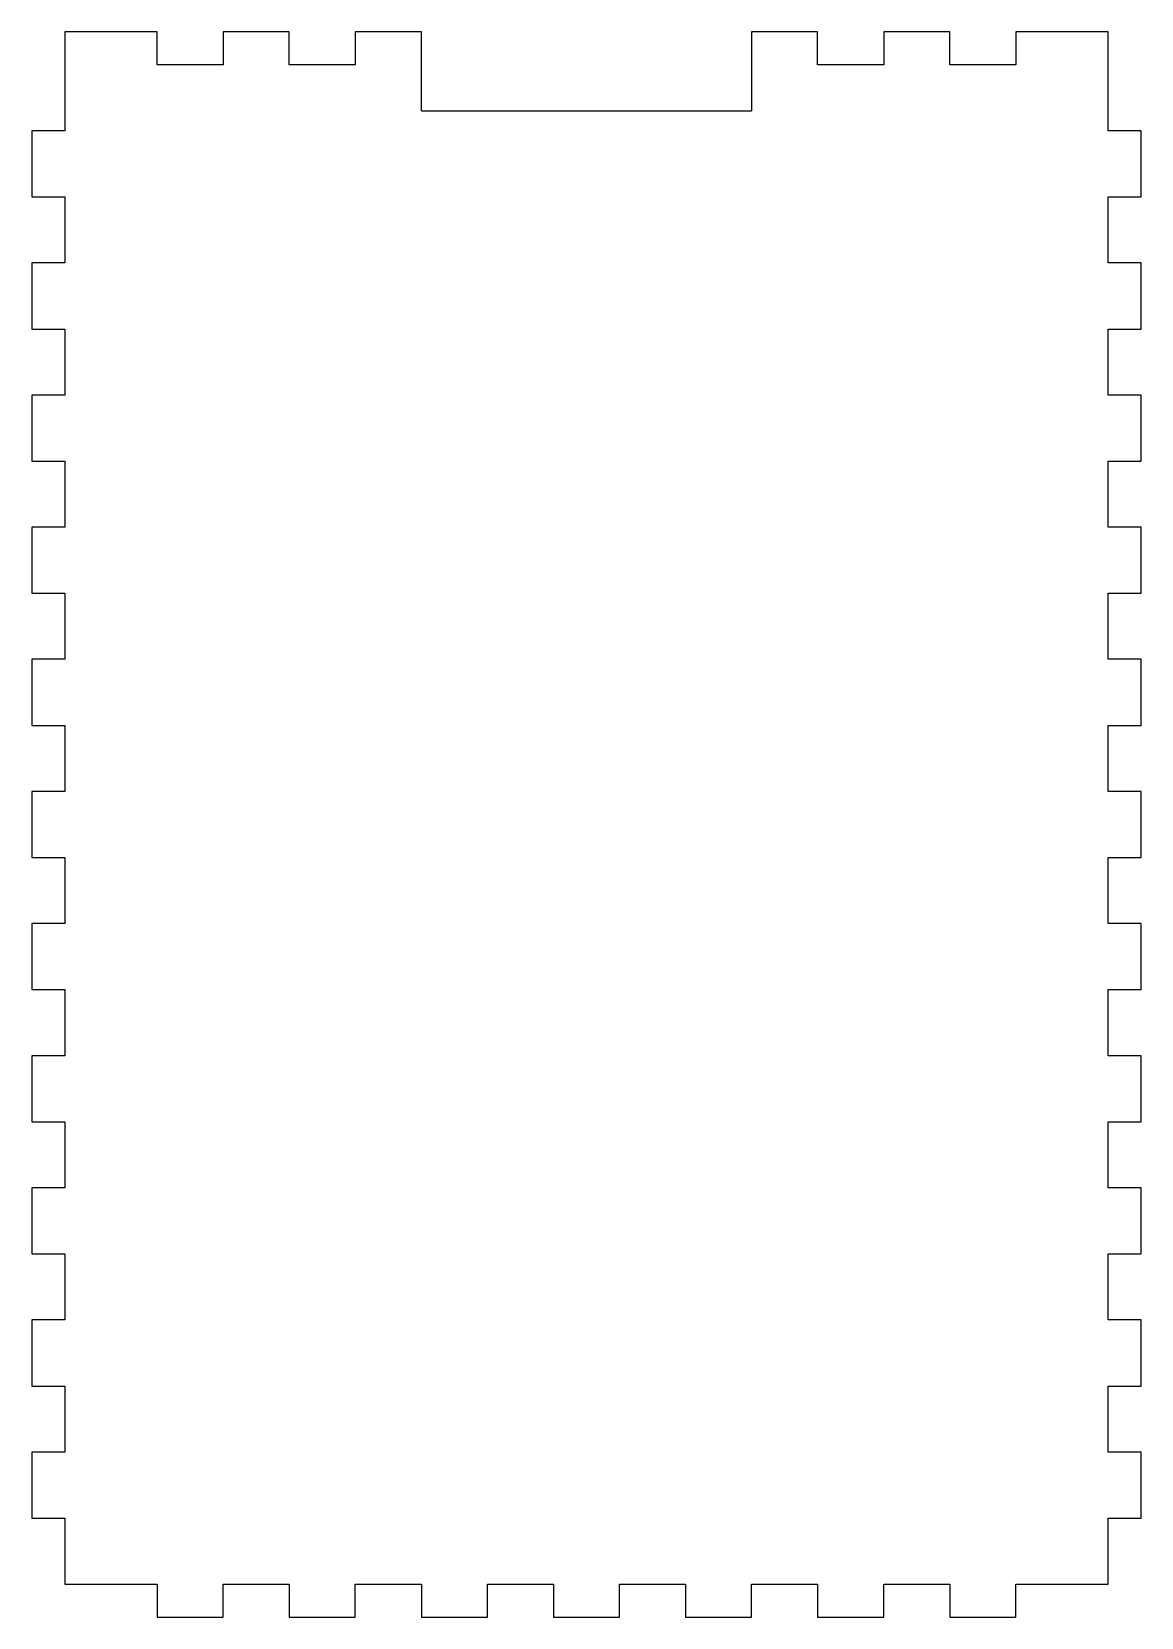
# Model space of a CAD drawing. Header units: millimetres. Extents: x 171 to 338, y 10 to 250.
import ezdxf

# ---------------------------------------------------------------- set-up
doc = ezdxf.new("R2010")
doc.units = ezdxf.units.MM

msp = doc.modelspace()

# ---------------------------------------------------------------- linework, layer by layer
at = {"color": 7, "linetype": 'Continuous', "lineweight": 25}
for p, q in [((175.5, 249.999), (175.5, 235)), ((189.5, 249.999), (175.5, 249.999)), ((189.5, 245), (189.5, 249.999)), ((199.5, 249.999), (199.5, 245)), ((209.5, 249.999), (199.5, 249.999)), ((209.5, 245), (209.5, 249.999)), ((219.499, 249.999), (219.499, 245)), ((229.5, 249.999), (219.499, 249.999)), ((229.5, 237.999), (229.5, 249.999)), ((279.499, 249.999), (279.499, 237.999)), ((289.5, 249.999), (279.499, 249.999)), ((289.5, 245), (289.5, 249.999)), ((299.5, 249.999), (299.5, 245)), ((309.5, 249.999), (299.5, 249.999)), ((309.5, 245), (309.5, 249.999)), ((319.5, 249.999), (319.5, 245)), ((333.5, 249.999), (319.5, 249.999)), ((333.5, 235), (333.5, 249.999)), ((199.5, 245), (189.5, 245)), ((219.499, 245), (209.5, 245)), ((299.5, 245), (289.5, 245)), ((319.5, 245), (309.5, 245)), ((229.5, 237.999), (279.499, 237.999)), ((170.501, 235), (170.501, 225.001)), ((175.5, 235), (170.501, 235)), ((338.5, 235), (333.5, 235)), ((338.5, 225.001), (338.5, 235)), ((170.501, 225.001), (175.5, 225.001)), ((175.5, 225.001), (175.5, 215)), ((333.5, 225.001), (338.5, 225.001)), ((333.5, 215), (333.5, 225.001)), ((170.501, 215), (170.501, 205)), ((175.5, 215), (170.501, 215)), ((338.5, 215), (333.5, 215)), ((338.5, 205), (338.5, 215)), ((170.501, 205), (175.5, 205)), ((175.5, 205), (175.5, 195.001)), ((333.5, 205), (338.5, 205)), ((333.5, 195.001), (333.5, 205)), ((170.501, 195.001), (170.501, 185)), ((175.5, 195.001), (170.501, 195.001)), ((338.5, 195.001), (333.5, 195.001)), ((338.5, 185), (338.5, 195.001)), ((170.501, 185), (175.5, 185)), ((175.5, 185), (175.5, 175)), ((333.5, 185), (338.5, 185)), ((333.5, 175), (333.5, 185)), ((170.501, 175), (170.501, 165.001)), ((175.5, 175), (170.501, 175)), ((338.5, 175), (333.5, 175)), ((338.5, 165.001), (338.5, 175)), ((170.501, 165.001), (175.5, 165.001)), ((175.5, 165.001), (175.5, 155)), ((333.5, 165.001), (338.5, 165.001)), ((333.5, 155), (333.5, 165.001)), ((170.501, 155), (170.501, 145)), ((175.5, 155), (170.501, 155)), ((338.5, 155), (333.5, 155)), ((338.5, 145), (338.5, 155)), ((170.501, 145), (175.5, 145)), ((175.5, 145), (175.5, 135)), ((333.5, 145), (338.5, 145)), ((333.5, 135), (333.5, 145)), ((170.501, 135), (170.501, 125)), ((175.5, 135), (170.501, 135)), ((338.5, 135), (333.5, 135)), ((338.5, 125), (338.5, 135)), ((170.501, 125), (175.5, 125)), ((175.5, 125), (175.5, 115)), ((333.5, 125), (338.5, 125)), ((333.5, 115), (333.5, 125)), ((170.501, 115), (170.501, 105)), ((175.5, 115), (170.501, 115)), ((338.5, 115), (333.5, 115)), ((338.5, 105), (338.5, 115)), ((170.501, 105), (175.5, 105)), ((175.5, 105), (175.5, 94.9992)), ((333.5, 105), (338.5, 105)), ((333.5, 94.9992), (333.5, 105)), ((170.501, 94.9992), (170.501, 85)), ((175.5, 94.9992), (170.501, 94.9992)), ((338.5, 94.9992), (333.5, 94.9992)), ((338.5, 85), (338.5, 94.9992)), ((170.501, 85), (175.5, 85)), ((175.5, 85), (175.5, 74.9999)), ((333.5, 85), (338.5, 85)), ((333.5, 74.9999), (333.5, 85)), ((170.501, 74.9999), (170.501, 65.0007)), ((175.5, 74.9999), (170.501, 74.9999)), ((338.5, 74.9999), (333.5, 74.9999)), ((338.5, 65.0007), (338.5, 74.9999)), ((170.501, 65.0007), (175.5, 65.0007)), ((175.5, 65.0007), (175.5, 55.0002)), ((333.5, 65.0007), (338.5, 65.0007)), ((333.5, 55.0002), (333.5, 65.0007)), ((170.501, 55.0002), (170.501, 45)), ((175.5, 55.0002), (170.501, 55.0002)), ((338.5, 55.0002), (333.5, 55.0002)), ((338.5, 45), (338.5, 55.0002)), ((170.501, 45), (175.5, 45)), ((175.5, 45), (175.5, 35.0008)), ((333.5, 45), (338.5, 45)), ((333.5, 35.0008), (333.5, 45)), ((170.501, 35.0008), (170.501, 25.0004)), ((175.5, 35.0008), (170.501, 35.0008)), ((338.5, 35.0008), (333.5, 35.0008)), ((338.5, 25.0004), (338.5, 35.0008)), ((170.501, 25.0004), (175.5, 25.0004)), ((175.5, 25.0004), (175.5, 14.9999)), ((333.5, 25.0004), (338.5, 25.0004)), ((333.5, 14.9999), (333.5, 25.0004)), ((175.5, 14.9999), (189.5, 14.9999)), ((189.5, 14.9999), (189.5, 10.0004)), ((199.5, 14.9999), (209.5, 14.9999)), ((199.5, 10.0004), (199.5, 14.9999)), ((209.5, 14.9999), (209.5, 10.0004)), ((219.499, 14.9999), (229.5, 14.9999)), ((219.499, 10.0004), (219.499, 14.9999)), ((229.5, 14.9999), (229.5, 10.0004)), ((239.5, 14.9999), (249.499, 14.9999)), ((239.5, 10.0004), (239.5, 14.9999)), ((249.499, 14.9999), (249.499, 10.0004)), ((259.5, 14.9999), (269.5, 14.9999)), ((259.5, 10.0004), (259.5, 14.9999)), ((269.5, 14.9999), (269.5, 10.0004)), ((279.499, 14.9999), (289.5, 14.9999)), ((279.499, 10.0004), (279.499, 14.9999)), ((289.5, 14.9999), (289.5, 10.0004)), ((299.5, 14.9999), (309.5, 14.9999)), ((299.5, 10.0004), (299.5, 14.9999)), ((309.5, 14.9999), (309.5, 10.0004)), ((319.5, 14.9999), (333.5, 14.9999)), ((319.5, 10.0004), (319.5, 14.9999)), ((189.5, 10.0004), (199.5, 10.0004)), ((209.5, 10.0004), (219.499, 10.0004)), ((229.5, 10.0004), (239.5, 10.0004)), ((249.499, 10.0004), (259.5, 10.0004)), ((269.5, 10.0004), (279.499, 10.0004)), ((289.5, 10.0004), (299.5, 10.0004)), ((309.5, 10.0004), (319.5, 10.0004))]:
    msp.add_line(p, q, dxfattribs=at)

doc.saveas('drawing.dxf')
